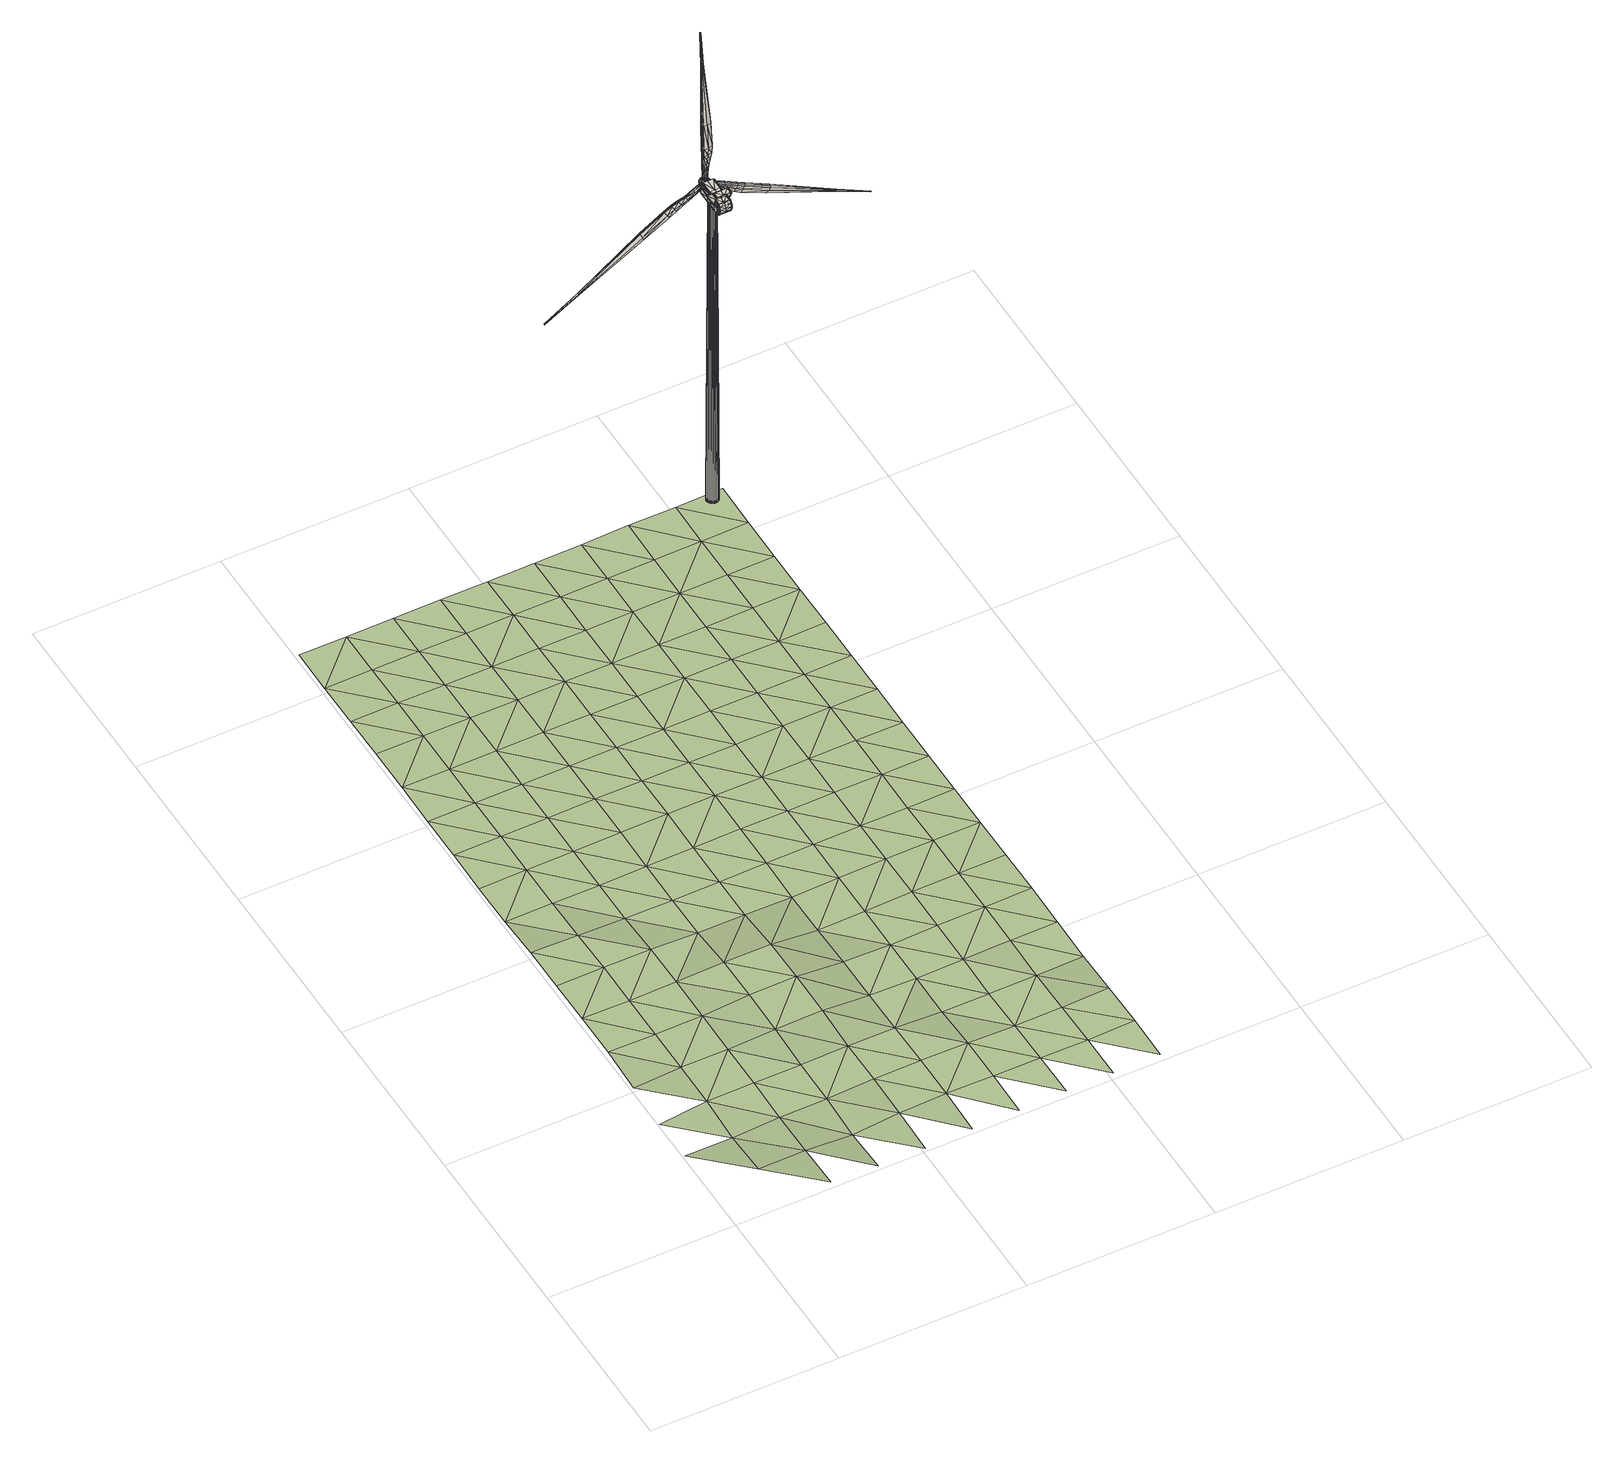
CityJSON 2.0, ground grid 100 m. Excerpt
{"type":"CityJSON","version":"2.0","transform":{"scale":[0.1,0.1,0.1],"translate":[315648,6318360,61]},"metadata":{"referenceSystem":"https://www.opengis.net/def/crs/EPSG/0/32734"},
"CityObjects":{
"otherconstruction1":{"type":"OtherConstruction","attributes":{"class":"wind_turbine","X":315867.2,"Y":6318783.14,"lat":-33.26,"lon":19.03,"manufacturer":"Vestas","model":"V100-2.0","rated_power_kw":2000,"rated_power_mw":2,"rotor_diameter_m":100,"rotor_radius_m":50,"swept_area_m2":7854,"blade_count":3,"blade_length_m":50,"hub_height_m":95,"tower_type":"steel_tube","tower_shape":"conical","cut_in_ms":3,"rated_ms":12,"cut_out_ms":22,"iec_class":"llb","generator_type":"DFIG","gearbox_type":"spur_planetary","gearbox_stages":3,"onshore":true,"offshore":false,"ground_height":66.41},"geometry":[{"type":"CompositeSurface","lod":"2","boundaries":[[[0,1,2]],[[1,3,2]],[[3,4,2]],[[5,6,7]],[[5,7,8]],[[9,8,7]],[[9,7,10]],[[2,9,10]],[[2,10,0]],[[11,12,13]],[[11,13,14]],[[15,16,17]],[[15,17,18]],[[19,20,21]],[[19,21,22]],[[23,24,25]],[[23,25,26]],[[27,5,28]],[[27,28,29]],[[30,31,32]],[[30,32,33]],[[34,35,36]],[[34,36,37]],[[38,2,4]],[[39,30,33]],[[39,33,40]],[[41,42,2]],[[41,2,38]],[[22,21,43]],[[22,43,40]],[[44,25,43]],[[44,43,21]],[[39,19,45]],[[39,45,30]],[[46,47,48]],[[46,48,49]],[[24,50,43]],[[24,43,25]],[[26,51,52]],[[26,52,36]],[[19,39,50]],[[19,50,20]],[[53,20,50]],[[53,50,24]],[[5,27,54]],[[5,54,55]],[[27,31,54]],[[31,30,45]],[[31,45,54]],[[56,32,29]],[[56,29,57]],[[24,23,58]],[[24,58,53]],[[28,59,57]],[[28,57,29]],[[60,14,13]],[[60,13,61]],[[50,39,40]],[[50,40,43]],[[29,32,31]],[[29,31,27]],[[62,56,54]],[[62,54,45]],[[40,33,62]],[[40,62,22]],[[20,53,44]],[[20,44,21]],[[23,35,63]],[[23,63,58]],[[45,19,22]],[[45,22,62]],[[62,33,32]],[[62,32,56]],[[35,23,26]],[[35,26,36]],[[54,56,57]],[[53,58,51]],[[53,51,44]],[[25,44,51]],[[25,51,26]],[[55,54,57]],[[55,57,59]],[[18,17,12]],[[18,12,11]],[[58,63,52]],[[58,52,51]],[[64,65,66]],[[64,66,67]],[[67,66,68]],[[67,68,69]],[[70,71,72]],[[70,72,73]],[[73,72,74]],[[73,74,75]],[[76,77,78]],[[76,78,79]],[[79,78,80]],[[79,80,81]],[[65,70,73]],[[65,73,66]],[[66,73,75]],[[66,75,68]],[[81,64,67]],[[81,67,79]],[[79,67,69]],[[79,69,76]],[[82,83,84]],[[82,84,85]],[[85,84,86]],[[85,86,87]],[[88,89,90]],[[88,90,91]],[[91,90,92]],[[91,92,93]],[[94,41,38]],[[94,38,95]],[[47,96,97]],[[47,97,48]],[[6,98,77]],[[6,77,7]],[[81,80,99]],[[81,99,61]],[[10,7,77]],[[10,77,76]],[[100,101,99]],[[100,99,80]],[[65,64,13]],[[65,13,12]],[[61,13,64]],[[61,64,81]],[[1,0,69]],[[1,69,68]],[[76,69,0]],[[76,0,10]],[[70,65,12]],[[70,12,17]],[[3,1,68]],[[3,68,75]],[[71,70,17]],[[71,17,16]],[[4,3,75]],[[4,75,74]],[[101,102,103]],[[101,103,99]],[[99,103,60]],[[99,60,61]],[[63,104,105]],[[63,105,52]],[[52,105,37]],[[52,37,36]],[[63,35,34]],[[63,34,104]],[[106,107,108]],[[108,107,109]],[[109,107,110]],[[111,112,113]],[[111,113,114]],[[115,116,113]],[[115,113,112]],[[107,106,116]],[[107,116,115]],[[11,14,117]],[[11,117,118]],[[15,18,119]],[[15,119,120]],[[121,122,123]],[[121,123,124]],[[125,126,127]],[[125,127,128]],[[129,130,131]],[[129,131,111]],[[132,133,134]],[[132,134,135]],[[34,37,136]],[[34,136,137]],[[138,110,107]],[[139,140,133]],[[139,133,132]],[[141,138,107]],[[141,107,142]],[[122,143,123]],[[122,140,143]],[[144,123,143]],[[144,143,127]],[[139,132,145]],[[139,145,121]],[[46,49,146]],[[46,146,147]],[[128,127,143]],[[128,143,148]],[[126,136,149]],[[126,149,150]],[[121,148,139]],[[121,124,148]],[[151,128,148]],[[151,148,124]],[[111,152,153]],[[111,153,129]],[[129,153,135]],[[135,145,132]],[[135,153,145]],[[154,155,130]],[[154,130,134]],[[128,151,156]],[[128,156,125]],[[131,130,155]],[[131,155,157]],[[60,158,117]],[[60,117,14]],[[148,143,140]],[[148,140,139]],[[130,135,134]],[[130,129,135]],[[159,153,154]],[[159,145,153]],[[140,122,159]],[[140,159,133]],[[124,123,144]],[[124,144,151]],[[125,156,160]],[[125,160,137]],[[145,159,122]],[[145,122,121]],[[159,154,134]],[[159,134,133]],[[137,136,126]],[[137,126,125]],[[153,155,154]],[[151,144,150]],[[151,150,156]],[[127,126,150]],[[127,150,144]],[[152,157,155]],[[152,155,153]],[[18,11,118]],[[18,118,119]],[[156,150,149]],[[156,149,160]],[[161,162,163]],[[161,163,164]],[[162,165,166]],[[162,166,163]],[[167,168,169]],[[167,169,170]],[[168,171,172]],[[168,172,169]],[[173,174,175]],[[173,175,176]],[[174,177,178]],[[174,178,175]],[[164,163,168]],[[164,168,167]],[[163,166,171]],[[163,171,168]],[[177,174,162]],[[177,162,161]],[[174,173,165]],[[174,165,162]],[[179,180,181]],[[179,181,182]],[[180,183,184]],[[180,184,181]],[[185,186,187]],[[185,187,188]],[[186,189,190]],[[186,190,187]],[[191,192,138]],[[191,138,141]],[[147,146,193]],[[147,193,194]],[[114,113,176]],[[114,176,195]],[[177,158,196]],[[177,196,178]],[[116,173,176]],[[116,176,113]],[[197,178,196]],[[197,196,198]],[[164,118,117]],[[164,117,161]],[[158,177,161]],[[158,161,117]],[[108,166,165]],[[108,165,106]],[[173,116,106]],[[173,106,165]],[[167,119,118]],[[167,118,164]],[[109,171,166]],[[109,166,108]],[[170,120,119]],[[170,119,167]],[[110,172,171]],[[110,171,109]],[[198,196,103]],[[198,103,102]],[[196,158,60]],[[196,60,103]],[[160,149,105]],[[160,105,104]],[[149,136,37]],[[149,37,105]],[[160,104,34]],[[160,34,137]],[[199,200,201]],[[199,201,202]],[[202,201,203]],[[202,203,204]],[[204,203,205]],[[204,205,206]],[[200,207,208]],[[200,208,201]],[[201,208,209]],[[201,209,203]],[[203,209,210]],[[203,210,205]],[[211,212,213]],[[211,213,214]],[[214,213,215]],[[214,215,216]],[[216,215,217]],[[216,217,218]],[[206,211,214]],[[206,214,204]],[[204,214,216]],[[204,216,202]],[[202,216,218]],[[202,218,199]],[[219,210,209]],[[219,209,220]],[[220,209,208]],[[220,208,221]],[[221,208,207]],[[221,207,222]],[[223,224,225]],[[223,225,226]],[[226,225,227]],[[226,227,228]],[[228,227,229]],[[228,229,230]],[[224,231,232]],[[224,232,225]],[[225,232,233]],[[225,233,227]],[[227,233,234]],[[227,234,229]],[[235,217,215]],[[235,215,236]],[[236,215,213]],[[236,213,237]],[[237,213,212]],[[237,212,238]],[[230,235,236]],[[230,236,228]],[[228,236,237]],[[228,237,226]],[[226,237,238]],[[226,238,223]],[[239,234,233]],[[239,233,240]],[[240,233,232]],[[240,232,241]],[[241,232,231]],[[241,231,242]],[[97,199,218]],[[97,218,48]],[[15,212,211]],[[15,211,16]],[[49,48,218]],[[49,218,217]],[[206,71,16]],[[206,16,211]],[[38,222,207]],[[38,207,95]],[[222,38,4]],[[4,219,220]],[[220,221,222]],[[4,220,222]],[[219,4,74]],[[219,74,210]],[[71,206,205]],[[71,205,72]],[[243,200,199]],[[243,199,97]],[[95,207,200]],[[95,200,243]],[[72,205,210]],[[72,210,74]],[[49,217,235]],[[49,235,146]],[[15,120,238]],[[15,238,212]],[[193,146,235]],[[193,235,230]],[[223,238,120]],[[223,120,170]],[[138,192,234]],[[138,234,239]],[[110,138,239]],[[239,240,241]],[[241,242,110]],[[239,241,110]],[[242,231,172]],[[242,172,110]],[[170,169,224]],[[170,224,223]],[[244,193,230]],[[244,230,229]],[[192,244,229]],[[192,229,234]],[[169,172,231]],[[169,231,224]],[[245,246,247]],[[248,249,250]],[[248,250,251]],[[245,247,252]],[[245,252,253]],[[254,255,256]],[[254,256,257]],[[258,259,86]],[[258,86,84]],[[260,258,84]],[[260,84,83]],[[246,261,90]],[[246,90,89]],[[261,262,92]],[[261,92,90]],[[247,246,89]],[[247,89,252]],[[259,248,251]],[[259,251,86]],[[255,260,83]],[[255,83,256]],[[262,263,264]],[[262,264,92]],[[263,265,266]],[[263,266,264]],[[267,268,269]],[[267,269,270]],[[271,267,270]],[[271,270,272]],[[273,254,257]],[[273,257,274]],[[275,276,181]],[[275,181,184]],[[276,277,182]],[[276,182,181]],[[278,279,188]],[[278,188,187]],[[280,278,187]],[[280,187,190]],[[279,281,282]],[[279,282,188]],[[268,275,184]],[[268,184,269]],[[277,273,274]],[[277,274,182]],[[283,280,190]],[[283,190,284]],[[265,283,284]],[[265,284,266]],[[245,285,261]],[[245,261,246]],[[285,286,262]],[[285,262,261]],[[286,287,263]],[[286,263,262]],[[287,288,265]],[[287,265,263]],[[288,289,283]],[[288,283,265]],[[289,290,280]],[[289,280,283]],[[290,291,278]],[[290,278,280]],[[291,292,279]],[[291,279,278]],[[292,281,279]],[[248,259,249]],[[259,258,293]],[[259,293,249]],[[258,260,294]],[[258,294,293]],[[260,255,295]],[[260,295,294]],[[255,254,296]],[[255,296,295]],[[254,273,297]],[[254,297,296]],[[273,277,298]],[[273,298,297]],[[277,276,299]],[[277,299,298]],[[276,275,267]],[[276,267,299]],[[275,268,267]],[[299,267,271]],[[299,271,300]],[[298,299,300]],[[298,300,301]],[[297,298,301]],[[297,301,302]],[[296,297,302]],[[296,302,303]],[[295,296,303]],[[295,303,304]],[[294,295,304]],[[294,304,305]],[[293,294,305]],[[293,305,306]],[[249,293,306]],[[249,306,307]],[[292,271,272]],[[292,272,308]],[[249,307,309]],[[249,309,250]],[[142,107,310]],[[142,310,131]],[[42,28,311]],[[42,311,2]],[[281,292,308]],[[281,308,282]],[[300,271,292]],[[300,292,291]],[[301,300,291]],[[301,291,290]],[[302,301,290]],[[302,290,289]],[[303,302,289]],[[303,289,288]],[[304,303,288]],[[304,288,287]],[[305,304,287]],[[305,287,286]],[[306,305,286]],[[306,286,285]],[[307,306,285]],[[307,285,245]],[[307,245,253]],[[307,253,309]],[[107,115,112]],[[107,112,310]],[[131,310,112]],[[131,112,111]],[[2,311,8]],[[2,8,9]],[[28,5,8]],[[28,8,311]],[[312,59,28]],[[312,28,42]],[[313,142,131]],[[313,131,157]],[[314,198,102]],[[314,102,315]],[[189,197,198]],[[189,198,314]],[[316,114,195]],[[316,195,185]],[[317,147,194]],[[317,194,179]],[[183,191,141]],[[183,141,318]],[[175,178,197]],[[175,197,319]],[[176,175,319]],[[176,319,195]],[[244,192,191]],[[244,191,320]],[[193,244,320]],[[193,320,194]],[[321,46,147]],[[321,147,317]],[[318,141,142]],[[318,142,313]],[[152,111,114]],[[152,114,316]],[[322,315,102]],[[322,102,101]],[[93,322,101]],[[93,101,100]],[[323,88,98]],[[323,98,6]],[[324,82,96]],[[324,96,47]],[[87,325,41]],[[87,41,94]],[[78,326,100]],[[78,100,80]],[[77,98,326]],[[77,326,78]],[[243,327,94]],[[243,94,95]],[[97,96,327]],[[97,327,243]],[[321,324,47]],[[321,47,46]],[[325,312,42]],[[325,42,41]],[[55,323,6]],[[55,6,5]],[[253,252,323]],[[253,323,55]],[[251,250,312]],[[251,312,325]],[[257,256,324]],[[257,324,321]],[[86,251,325]],[[86,325,87]],[[256,83,82]],[[256,82,324]],[[252,89,88]],[[252,88,323]],[[92,264,322]],[[92,322,93]],[[264,266,315]],[[264,315,322]],[[308,152,316]],[[308,316,282]],[[269,318,313]],[[269,313,270]],[[257,321,317]],[[257,317,274]],[[184,183,318]],[[184,318,269]],[[274,317,179]],[[274,179,182]],[[282,316,185]],[[282,185,188]],[[190,189,314]],[[190,314,284]],[[284,314,315]],[[284,315,266]],[[270,313,157]],[[270,157,272]],[[250,309,59]],[[250,59,312]],[[272,157,152]],[[272,152,308]],[[309,253,55]],[[309,55,59]],[[319,197,189]],[[319,189,186]],[[195,319,186]],[[195,186,185]],[[320,191,183]],[[320,183,180]],[[194,320,180]],[[194,180,179]],[[326,91,93]],[[326,93,100]],[[98,88,91]],[[98,91,326]],[[327,85,87]],[[327,87,94]],[[96,82,85]],[[96,85,327]],[[328,329,330]],[[328,330,331]],[[332,333,334]],[[332,334,335]],[[336,337,338]],[[336,338,339]],[[340,341,342]],[[340,342,343]],[[344,345,331]],[[344,331,346]],[[347,348,349]],[[347,349,350]],[[351,352,353]],[[351,353,333]],[[354,355,356]],[[354,356,357]],[[358,359,360]],[[358,360,361]],[[362,339,363]],[[362,363,364]],[[361,360,365]],[[361,365,366]],[[367,368,369]],[[367,369,370]],[[371,354,357]],[[371,357,372]],[[368,373,374]],[[368,374,369]],[[338,375,340]],[[338,340,376]],[[375,377,341]],[[375,341,340]],[[378,367,370]],[[378,370,379]],[[373,361,366]],[[373,366,374]],[[355,362,364]],[[355,364,356]],[[377,378,379]],[[377,379,341]],[[380,381,382]],[[380,382,383]],[[339,338,376]],[[339,376,363]],[[360,380,383]],[[360,383,365]],[[381,371,372]],[[381,372,382]],[[384,385,386]],[[384,386,387]],[[388,389,390]],[[388,390,391]],[[331,330,392]],[[331,392,346]],[[393,394,395]],[[393,395,396]],[[397,398,343]],[[397,343,399]],[[400,401,402]],[[400,402,403]],[[399,343,342]],[[399,342,404]],[[404,342,394]],[[404,394,393]],[[346,392,398]],[[346,398,397]],[[405,406,407]],[[405,407,408]],[[409,336,339]],[[409,339,362]],[[410,411,377]],[[410,377,375]],[[403,402,385]],[[403,385,384]],[[365,383,389]],[[365,389,386]],[[382,372,406]],[[382,406,390]],[[366,365,386]],[[366,386,385]],[[376,340,343]],[[376,343,398]],[[383,382,390]],[[383,390,389]],[[341,379,394]],[[341,394,342]],[[357,356,329]],[[357,329,407]],[[374,366,385]],[[374,385,402]],[[364,363,392]],[[364,392,330]],[[363,376,398]],[[363,398,392]],[[370,369,401]],[[370,401,395]],[[369,374,402]],[[369,402,401]],[[372,357,407]],[[372,407,406]],[[379,370,395]],[[379,395,394]],[[356,364,330]],[[356,330,329]],[[333,353,412]],[[333,412,334]],[[348,347,404]],[[348,404,393]],[[413,414,387]],[[413,387,388]],[[415,416,417]],[[415,417,418]],[[419,420,391]],[[419,391,405]],[[345,421,328]],[[345,328,331]],[[422,423,424]],[[422,424,425]],[[426,427,397]],[[426,397,399]],[[427,344,346]],[[427,346,397]],[[428,429,403]],[[428,403,384]],[[414,428,384]],[[414,384,387]],[[421,430,408]],[[421,408,328]],[[430,419,405]],[[430,405,408]],[[347,426,399]],[[347,399,404]],[[420,413,388]],[[420,388,391]],[[431,432,433]],[[431,433,434]],[[435,436,437]],[[435,437,438]],[[439,435,438]],[[439,438,440]],[[352,439,440]],[[352,440,353]],[[441,442,423]],[[441,423,422]],[[442,443,332]],[[442,332,423]],[[444,441,422]],[[444,422,445]],[[436,446,447]],[[436,447,437]],[[448,449,416]],[[448,416,415]],[[443,351,333]],[[443,333,332]],[[446,431,434]],[[446,434,447]],[[450,451,452]],[[450,452,453]],[[432,448,415]],[[432,415,433]],[[449,450,453]],[[449,453,416]],[[451,444,445]],[[451,445,452]],[[429,454,400]],[[429,400,403]],[[433,415,418]],[[433,418,455]],[[438,437,456]],[[438,456,457]],[[453,452,458]],[[453,458,459]],[[437,447,349]],[[437,349,456]],[[423,332,335]],[[423,335,424]],[[434,433,455]],[[434,455,350]],[[445,422,425]],[[445,425,460]],[[440,438,457]],[[440,457,461]],[[416,453,459]],[[416,459,417]],[[454,462,396]],[[454,396,400]],[[452,445,460]],[[452,460,458]],[[447,434,350]],[[447,350,349]],[[353,440,461]],[[353,461,412]],[[396,395,401]],[[396,401,400]],[[463,464,371]],[[463,371,381]],[[465,358,361]],[[465,361,373]],[[466,467,368]],[[466,368,367]],[[467,465,373]],[[467,373,368]],[[468,469,355]],[[468,355,354]],[[391,390,406]],[[391,406,405]],[[411,470,378]],[[411,378,377]],[[464,468,354]],[[464,354,371]],[[469,409,362]],[[469,362,355]],[[471,463,381]],[[471,381,380]],[[337,410,375]],[[337,375,338]],[[359,471,380]],[[359,380,360]],[[408,407,329]],[[408,329,328]],[[348,462,456]],[[348,456,349]],[[420,419,425]],[[420,425,424]],[[414,413,335]],[[414,335,334]],[[427,426,455]],[[427,455,418]],[[426,347,350]],[[426,350,455]],[[345,344,417]],[[345,417,459]],[[454,429,461]],[[454,461,457]],[[430,421,458]],[[430,458,460]],[[421,345,459]],[[421,459,458]],[[344,427,418]],[[344,418,417]],[[428,414,334]],[[428,334,412]],[[462,454,457]],[[462,457,456]],[[429,428,412]],[[429,412,461]],[[419,430,460]],[[419,460,425]],[[413,420,424]],[[413,424,335]],[[462,348,393]],[[462,393,396]],[[470,466,367]],[[470,367,378]],[[387,386,389]],[[387,389,388]],[[472,473,466]],[[472,466,470]],[[474,475,471]],[[474,471,359]],[[476,477,410]],[[476,410,337]],[[475,478,463]],[[475,463,471]],[[479,480,409]],[[479,409,469]],[[481,482,468]],[[481,468,464]],[[483,472,470]],[[483,470,411]],[[482,479,469]],[[482,469,468]],[[484,485,465]],[[484,465,467]],[[473,484,467]],[[473,467,466]],[[485,486,358]],[[485,358,465]],[[478,481,464]],[[478,464,463]],[[477,483,411]],[[477,411,410]],[[480,487,336]],[[480,336,409]],[[486,474,359]],[[486,359,358]],[[487,476,337]],[[487,337,336]],[[488,489,490]],[[490,491,492]],[[492,493,494]],[[494,488,490]],[[490,492,494]],[[494,431,446]],[[493,449,448]],[[492,491,451]],[[492,451,450]],[[491,444,451]],[[491,441,444]],[[491,490,442]],[[491,442,441]],[[489,488,439]],[[489,439,352]],[[488,494,436]],[[488,436,435]],[[494,446,436]],[[494,493,432]],[[494,432,431]],[[493,448,432]],[[493,492,450]],[[493,450,449]],[[490,443,442]],[[490,489,351]],[[490,351,443]],[[489,352,351]],[[488,435,439]],[[495,496,497]],[[495,497,498]],[[499,500,501]],[[499,501,502]],[[503,504,505]],[[506,507,508]],[[506,508,509]],[[510,511,512]],[[513,514,515]],[[516,517,518]],[[516,518,519]],[[512,519,520]],[[512,520,510]],[[521,522,523]],[[524,525,526]],[[527,503,505]],[[527,505,528]],[[529,530,531]],[[529,531,532]],[[505,533,534]],[[505,534,528]],[[535,536,537]],[[535,537,538]],[[538,537,539]],[[538,539,540]],[[541,516,519]],[[541,519,512]],[[542,543,496]],[[542,496,495]],[[502,501,544]],[[502,544,545]],[[496,546,547]],[[496,547,497]],[[501,548,549]],[[501,549,544]],[[550,551,552]],[[550,552,533]],[[548,538,540]],[[548,540,549]],[[553,554,555]],[[553,555,556]],[[500,499,508]],[[500,508,556]],[[557,535,538]],[[557,538,548]],[[517,499,502]],[[517,502,518]],[[518,502,545]],[[518,545,558]],[[559,560,561]],[[559,561,562]],[[563,506,509]],[[563,509,564]],[[522,565,551]],[[522,551,550]],[[536,535,566]],[[536,566,567]],[[568,569,540]],[[568,540,539]],[[570,571,572]],[[570,572,573]],[[574,562,543]],[[574,543,542]],[[551,574,542]],[[551,542,552]],[[517,516,564]],[[517,564,509]],[[541,575,514]],[[541,514,513]],[[516,541,513]],[[516,513,564]],[[534,576,577]],[[534,577,525]],[[562,561,578]],[[562,578,543]],[[561,579,529]],[[561,529,578]],[[499,517,509]],[[499,509,508]],[[580,581,514]],[[580,514,575]],[[581,582,515]],[[581,515,514]],[[527,528,524]],[[580,575,511]],[[503,583,523]],[[503,523,504]],[[579,584,530]],[[579,530,529]],[[583,580,511]],[[583,511,521]],[[528,534,525]],[[528,525,524]],[[523,522,550]],[[523,550,504]],[[583,521,523]],[[575,541,512]],[[575,512,511]],[[530,585,586]],[[530,586,531]],[[552,542,495]],[[552,495,576]],[[576,495,498]],[[576,498,577]],[[565,587,574]],[[565,574,551]],[[588,569,584]],[[588,584,579]],[[554,571,566]],[[554,566,555]],[[533,552,576]],[[533,576,534]],[[519,518,558]],[[519,558,520]],[[557,500,556]],[[557,556,555]],[[507,553,556]],[[507,556,508]],[[532,531,572]],[[532,572,589]],[[565,522,510]],[[565,510,520]],[[546,532,589]],[[546,589,547]],[[500,557,548]],[[500,548,501]],[[560,588,579]],[[560,579,561]],[[578,529,532]],[[578,532,546]],[[587,559,562]],[[587,562,574]],[[526,563,564]],[[526,564,513]],[[510,522,521]],[[510,521,511]],[[524,526,513]],[[524,513,515]],[[569,568,590]],[[569,590,584]],[[571,570,567]],[[571,567,566]],[[584,590,585]],[[584,585,530]],[[535,557,555]],[[535,555,566]],[[571,554,589]],[[571,589,572]],[[587,565,520]],[[587,520,558]],[[506,563,577]],[[506,577,498]],[[563,526,525]],[[563,525,577]],[[559,587,558]],[[559,558,545]],[[507,506,498]],[[507,498,497]],[[588,560,544]],[[588,544,549]],[[554,553,547]],[[554,547,589]],[[560,559,545]],[[560,545,544]],[[553,507,497]],[[553,497,547]],[[582,527,524]],[[582,524,515]],[[569,588,549]],[[569,549,540]],[[504,550,533]],[[504,533,505]],[[543,578,546]],[[543,546,496]],[[531,586,573]],[[531,573,572]],[[583,503,527]],[[583,527,580]],[[580,527,582]],[[580,582,581]],[[591,592,593]],[[591,593,594]],[[595,596,597]],[[595,597,598]],[[599,600,601]],[[602,603,604]],[[602,604,605]],[[606,607,608]],[[609,610,611]],[[612,613,614]],[[612,614,615]],[[608,615,616]],[[608,616,606]],[[617,618,619]],[[620,621,622]],[[623,599,601]],[[623,601,624]],[[625,626,627]],[[625,627,628]],[[601,629,630]],[[601,630,624]],[[631,632,633]],[[631,633,634]],[[634,633,635]],[[634,635,636]],[[637,612,615]],[[637,615,608]],[[638,639,592]],[[638,592,591]],[[598,597,640]],[[598,640,641]],[[592,642,643]],[[592,643,593]],[[597,644,645]],[[597,645,640]],[[646,647,648]],[[646,648,629]],[[644,634,636]],[[644,636,645]],[[649,650,651]],[[649,651,652]],[[596,595,604]],[[596,604,652]],[[653,631,634]],[[653,634,644]],[[613,595,598]],[[613,598,614]],[[614,598,641]],[[614,641,654]],[[655,656,657]],[[655,657,658]],[[659,602,605]],[[659,605,660]],[[618,661,647]],[[618,647,646]],[[632,631,662]],[[632,662,663]],[[664,665,636]],[[664,636,635]],[[666,667,668]],[[666,668,669]],[[670,658,639]],[[670,639,638]],[[647,670,638]],[[647,638,648]],[[613,612,660]],[[613,660,605]],[[637,671,610]],[[637,610,609]],[[612,637,609]],[[612,609,660]],[[630,672,673]],[[630,673,621]],[[658,657,674]],[[658,674,639]],[[657,675,625]],[[657,625,674]],[[595,613,605]],[[595,605,604]],[[676,610,671]],[[676,677,611]],[[676,611,610]],[[678,623,624]],[[678,624,620]],[[679,676,671]],[[679,671,607]],[[599,680,619]],[[599,619,600]],[[675,681,626]],[[675,626,625]],[[680,679,607]],[[680,607,617]],[[624,630,621]],[[624,621,620]],[[619,618,646]],[[619,646,600]],[[680,617,619]],[[671,637,608]],[[671,608,607]],[[626,682,683]],[[626,683,627]],[[648,638,591]],[[648,591,672]],[[672,591,594]],[[672,594,673]],[[661,684,670]],[[661,670,647]],[[685,665,681]],[[685,681,675]],[[650,667,662]],[[650,662,651]],[[629,648,672]],[[629,672,630]],[[615,614,654]],[[615,654,616]],[[653,596,652]],[[653,652,651]],[[603,649,652]],[[603,652,604]],[[628,627,668]],[[628,668,686]],[[661,618,606]],[[661,606,616]],[[642,628,686]],[[642,686,643]],[[596,653,644]],[[596,644,597]],[[656,685,675]],[[656,675,657]],[[674,625,628]],[[674,628,642]],[[684,655,658]],[[684,658,670]],[[622,659,660]],[[622,660,609]],[[606,618,617]],[[606,617,607]],[[620,622,609]],[[620,609,611]],[[665,664,687]],[[665,687,681]],[[667,666,663]],[[667,663,662]],[[681,687,682]],[[681,682,626]],[[631,653,651]],[[631,651,662]],[[667,650,686]],[[667,686,668]],[[684,661,616]],[[684,616,654]],[[602,659,673]],[[602,673,594]],[[659,622,621]],[[659,621,673]],[[655,684,654]],[[655,654,641]],[[603,602,594]],[[603,594,593]],[[685,656,640]],[[685,640,645]],[[650,649,643]],[[650,643,686]],[[656,655,641]],[[656,641,640]],[[649,603,593]],[[649,593,643]],[[677,678,620]],[[677,620,611]],[[665,685,645]],[[665,645,636]],[[600,646,629]],[[600,629,601]],[[639,674,642]],[[639,642,592]],[[627,683,669]],[[627,669,668]],[[680,599,623]],[[680,623,679]],[[676,678,677]],[[678,676,679]],[[678,679,623]],[[688,689,690]],[[688,690,691]],[[692,693,694]],[[692,694,695]],[[696,697,698]],[[696,698,699]],[[700,701,702]],[[700,702,703]],[[704,705,706]],[[707,708,709]],[[710,711,712]],[[710,712,713]],[[706,713,714]],[[706,714,704]],[[715,716,717]],[[718,719,720]],[[721,696,699]],[[721,699,722]],[[723,724,725]],[[723,725,726]],[[699,727,728]],[[699,728,722]],[[729,730,731]],[[729,731,732]],[[732,731,733]],[[732,733,734]],[[735,710,713]],[[735,713,706]],[[736,737,689]],[[736,689,688]],[[695,694,738]],[[695,738,739]],[[689,740,741]],[[689,741,690]],[[694,742,743]],[[694,743,738]],[[744,745,746]],[[744,746,727]],[[742,732,734]],[[742,734,743]],[[747,748,749]],[[747,749,750]],[[693,692,702]],[[693,702,750]],[[751,729,732]],[[751,732,742]],[[711,692,695]],[[711,695,712]],[[712,695,739]],[[712,739,752]],[[753,754,755]],[[753,755,756]],[[757,700,703]],[[757,703,758]],[[716,759,745]],[[716,745,744]],[[730,729,760]],[[730,760,761]],[[762,763,734]],[[762,734,733]],[[764,765,766]],[[764,766,767]],[[768,756,737]],[[768,737,736]],[[745,768,736]],[[745,736,746]],[[711,710,758]],[[711,758,703]],[[735,769,708]],[[735,708,707]],[[710,735,707]],[[710,707,758]],[[728,770,771]],[[728,771,719]],[[756,755,772]],[[756,772,737]],[[755,773,723]],[[755,723,772]],[[692,711,703]],[[692,703,702]],[[774,708,769]],[[774,775,709]],[[774,709,708]],[[776,721,722]],[[776,722,718]],[[777,774,769]],[[777,769,705]],[[697,778,717]],[[697,717,698]],[[773,779,724]],[[773,724,723]],[[777,705,715]],[[722,728,719]],[[722,719,718]],[[717,716,744]],[[717,744,698]],[[778,777,715]],[[778,715,717]],[[769,735,706]],[[769,706,705]],[[724,780,781]],[[724,781,725]],[[746,736,688]],[[746,688,770]],[[770,688,691]],[[770,691,771]],[[759,782,768]],[[759,768,745]],[[783,763,779]],[[783,779,773]],[[748,765,760]],[[748,760,749]],[[727,746,770]],[[727,770,728]],[[713,712,752]],[[713,752,714]],[[751,693,750]],[[751,750,749]],[[701,747,750]],[[701,750,702]],[[726,725,766]],[[726,766,784]],[[759,716,704]],[[759,704,714]],[[740,726,784]],[[740,784,741]],[[693,751,742]],[[693,742,694]],[[754,783,773]],[[754,773,755]],[[772,723,726]],[[772,726,740]],[[782,753,756]],[[782,756,768]],[[720,757,758]],[[720,758,707]],[[704,716,715]],[[704,715,705]],[[718,720,707]],[[718,707,709]],[[763,762,785]],[[763,785,779]],[[765,764,761]],[[765,761,760]],[[779,785,780]],[[779,780,724]],[[729,751,749]],[[729,749,760]],[[765,748,784]],[[765,784,766]],[[782,759,714]],[[782,714,752]],[[700,757,771]],[[700,771,691]],[[757,720,719]],[[757,719,771]],[[753,782,752]],[[753,752,739]],[[701,700,691]],[[701,691,690]],[[783,754,738]],[[783,738,743]],[[748,747,741]],[[748,741,784]],[[754,753,739]],[[754,739,738]],[[747,701,690]],[[747,690,741]],[[775,776,718]],[[775,718,709]],[[763,783,743]],[[763,743,734]],[[698,744,727]],[[698,727,699]],[[737,772,740]],[[737,740,689]],[[725,781,767]],[[725,767,766]],[[696,778,697]],[[778,696,777]],[[777,696,721]],[[774,776,775]],[[776,774,777]],[[776,777,721]],[[786,787,788]],[[788,789,790]],[[790,791,792]],[[792,793,794]],[[794,795,796]],[[796,797,798]],[[798,799,800]],[[800,801,802]],[[802,803,804]],[[804,805,786]],[[786,788,790]],[[790,792,794]],[[794,796,798]],[[798,800,802]],[[802,804,786]],[[786,790,794]],[[794,798,802]],[[794,802,786]],[[787,806,807]],[[787,807,788]],[[788,807,808]],[[788,808,789]],[[789,808,809]],[[789,809,790]],[[790,809,810]],[[790,810,791]],[[791,810,811]],[[791,811,792]],[[792,811,812]],[[792,812,793]],[[793,812,813]],[[793,813,794]],[[794,813,814]],[[794,814,795]],[[795,814,815]],[[795,815,796]],[[796,815,816]],[[796,816,797]],[[797,816,817]],[[797,817,798]],[[798,817,818]],[[798,818,799]],[[799,818,819]],[[799,819,800]],[[800,819,820]],[[800,820,801]],[[801,820,821]],[[801,821,802]],[[802,821,822]],[[802,822,803]],[[803,822,823]],[[803,823,804]],[[804,823,824]],[[804,824,805]],[[805,824,825]],[[805,825,786]],[[786,825,806]],[[786,806,787]],[[806,825,824]],[[824,823,822]],[[822,821,820]],[[820,819,818]],[[818,817,816]],[[816,815,814]],[[814,813,812]],[[812,811,810]],[[810,809,808]],[[808,807,806]],[[806,824,822]],[[822,820,818]],[[818,816,814]],[[814,812,810]],[[810,808,806]],[[806,822,818]],[[818,814,810]],[[818,810,806]],[[826,827,828]],[[828,829,830]],[[830,831,832]],[[832,833,834]],[[834,835,836]],[[836,837,838]],[[838,839,840]],[[840,841,842]],[[842,843,844]],[[844,845,826]],[[826,828,830]],[[830,832,834]],[[834,836,838]],[[838,840,842]],[[842,844,826]],[[826,830,834]],[[834,838,842]],[[834,842,826]],[[827,787,788]],[[827,788,828]],[[828,788,789]],[[828,789,829]],[[829,789,790]],[[829,790,830]],[[830,790,791]],[[830,791,831]],[[831,791,792]],[[831,792,832]],[[832,792,793]],[[832,793,833]],[[833,793,794]],[[833,794,834]],[[834,794,795]],[[834,795,835]],[[835,795,796]],[[835,796,836]],[[836,796,797]],[[836,797,837]],[[837,797,798]],[[837,798,838]],[[838,798,799]],[[838,799,839]],[[839,799,800]],[[839,800,840]],[[840,800,801]],[[840,801,841]],[[841,801,802]],[[841,802,842]],[[842,802,803]],[[842,803,843]],[[843,803,804]],[[843,804,844]],[[844,804,805]],[[844,805,845]],[[845,805,786]],[[845,786,826]],[[826,786,787]],[[826,787,827]],[[131,111,152]],[[28,59,55]],[[135,134,133]],[[33,32,31]],[[152,157,131]],[[55,5,28]],[[133,132,135]],[[31,30,33]]]}]},
"terrain1":{"type":"TINRelief","geometry":[{"type":"CompositeSurface","lod":"1","boundaries":[[[846,847,848]],[[848,849,850]],[[851,852,853]],[[854,848,847]],[[849,853,852]],[[854,847,855]],[[856,857,851]],[[849,848,858]],[[853,856,851]],[[848,854,858]],[[859,860,857]],[[856,861,857]],[[849,862,853]],[[858,863,849]],[[860,859,864]],[[859,857,861]],[[849,863,862]],[[856,853,865]],[[858,854,866]],[[864,867,868]],[[866,854,869]],[[861,856,865]],[[864,859,867]],[[853,862,865]],[[870,863,858]],[[866,870,858]],[[871,872,868]],[[867,873,868]],[[859,861,874]],[[862,863,875]],[[865,876,861]],[[872,871,877]],[[863,870,875]],[[871,868,873]],[[859,874,867]],[[874,861,876]],[[865,862,878]],[[879,877,880]],[[870,866,881]],[[878,862,875]],[[873,867,882]],[[877,871,880]],[[866,883,881]],[[884,876,865]],[[882,867,874]],[[879,885,886]],[[878,884,865]],[[873,887,871]],[[875,870,888]],[[885,879,880]],[[881,889,870]],[[887,873,882]],[[890,874,876]],[[888,878,875]],[[884,891,876]],[[888,870,889]],[[892,893,886]],[[871,894,880]],[[885,895,886]],[[874,890,882]],[[894,871,887]],[[890,876,891]],[[893,892,896]],[[892,886,895]],[[885,880,897]],[[884,878,898]],[[899,889,881]],[[878,888,900]],[[901,887,882]],[[897,880,894]],[[899,881,902]],[[903,896,904]],[[891,884,898]],[[882,890,901]],[[878,900,898]],[[895,885,905]],[[889,906,888]],[[896,892,904]],[[894,887,907]],[[885,897,905]],[[899,906,889]],[[907,887,901]],[[908,909,903]],[[890,891,910]],[[911,900,888]],[[904,912,903]],[[898,913,891]],[[892,895,914]],[[915,897,894]],[[905,916,895]],[[906,911,888]],[[890,910,901]],[[894,907,915]],[[908,903,912]],[[910,891,913]],[[892,914,904]],[[898,900,917]],[[914,895,916]],[[897,918,905]],[[911,917,900]],[[919,907,901]],[[920,906,899]],[[897,915,918]],[[899,921,922]],[[912,904,923]],[[924,913,898]],[[919,901,910]],[[925,916,905]],[[906,920,911]],[[923,904,914]],[[917,924,898]],[[899,922,920]],[[905,918,925]],[[912,926,908]],[[915,907,927]],[[907,919,928]],[[929,910,913]],[[926,912,923]],[[924,930,913]],[[931,914,916]],[[918,915,927]],[[911,932,917]],[[925,933,916]],[[911,920,934]],[[927,907,928]],[[910,929,919]],[[929,913,930]],[[914,931,923]],[[908,926,935]],[[931,916,933]],[[911,934,932]],[[936,925,918]],[[924,917,937]],[[922,938,920]],[[919,939,928]],[[936,918,927]],[[938,922,940]],[[926,923,941]],[[930,924,937]],[[919,929,939]],[[917,932,937]],[[933,925,942]],[[934,920,943]],[[931,941,923]],[[925,936,942]],[[943,920,938]],[[935,926,944]],[[945,927,928]],[[939,946,928]],[[929,930,947]],[[932,934,948]],[[941,944,926]],[[937,949,930]],[[931,933,950]],[[927,945,936]],[[942,951,933]],[[948,934,943]],[[945,928,946]],[[929,947,939]],[[947,930,949]],[[950,941,931]],[[937,932,952]],[[944,953,935]],[[950,933,951]],[[942,936,954]],[[943,938,955]],[[952,932,948]],[[946,939,956]],[[936,945,954]],[[938,957,955]],[[958,949,937]],[[956,939,947]],[[944,941,959]],[[960,951,942]],[[941,950,961]],[[952,958,937]],[[946,962,945]],[[948,943,963]],[[954,960,942]],[[955,964,943]],[[953,944,959]],[[962,946,956]],[[941,961,959]],[[951,965,950]],[[966,947,949]],[[963,952,948]],[[958,967,949]],[[963,943,964]],[[945,968,954]],[[960,965,951]],[[947,966,956]],[[945,962,968]],[[966,949,967]],[[969,961,950]],[[959,970,953]],[[971,960,954]],[[958,952,972]],[[964,955,973]],[[965,969,950]],[[952,963,974]],[[962,956,975]],[[971,954,968]],[[976,973,955]],[[959,961,977]],[[967,958,972]],[[975,956,966]],[[952,974,972]],[[964,978,963]],[[969,977,961]],[[965,960,979]],[[980,968,962]],[[960,971,981]],[[973,978,964]],[[982,970,959]],[[975,980,962]],[[969,965,979]],[[966,967,983]],[[974,963,984]],[[977,982,959]],[[972,985,967]],[[960,981,979]],[[978,984,963]],[[971,968,986]],[[983,975,966]],[[980,987,968]],[[983,967,985]],[[974,988,972]],[[982,989,970]],[[977,969,990]],[[981,971,986]],[[979,991,969]],[[984,988,974]],[[986,968,987]],[[977,990,982]],[[980,975,992]],[[985,972,993]],[[975,983,994]],[[969,991,990]],[[981,995,979]],[[988,993,972]],[[987,980,992]],[[986,995,981]],[[975,994,992]],[[996,989,982]],[[991,979,997]],[[983,985,998]],[[982,990,996]],[[993,999,985]],[[995,997,979]],[[1000,986,987]],[[994,983,998]],[[992,1001,987]],[[998,985,999]],[[989,996,1002]],[[1003,990,991]],[[986,1000,995]],[[997,1004,991]],[[1000,987,1001]],[[994,1005,992]],[[990,1003,996]],[[998,1005,994]],[[991,1004,1003]],[[997,995,1006]],[[1001,992,1007]],[[995,1000,1006]],[[1002,996,1008]],[[1005,1007,992]],[[1004,997,1009]],[[1003,1008,996]],[[1001,1010,1000]],[[1006,1009,997]],[[1007,1010,1001]],[[1011,1003,1004]],[[1008,1012,1002]],[[1000,1013,1006]],[[1011,1004,1009]],[[1010,1013,1000]],[[1008,1003,1014]],[[1009,1006,1015]],[[1003,1011,1016]],[[1013,1015,1006]],[[1012,1008,1014]],[[1003,1016,1014]],[[1011,1009,1017]],[[1015,1018,1009]],[[1016,1011,1017]],[[1014,1019,1012]],[[1017,1009,1018]],[[1016,1020,1014]],[[1017,1020,1016]],[[1019,1014,1021]],[[1020,1021,1014]],[[1021,1022,1019]]]}]}
},
"vertices":[
[2227,4111,2079],[2227,4104,2063],[2227,4122,2055],[2227,4104,2046],[2227,4111,2030],[2227,4147,2066],[2227,4146,2084],[2227,4120,2084],[2227,4121,2066],[2227,4120,2065],[2227,4115,2084],[2192,4098,2064],[2220,4098,2064],[2220,4105,2079],[2192,4105,2079],[2192,4105,2030],[2220,4105,2030],[2220,4098,2045],[2192,4098,2045],[2231,4204,2075],[2231,4155,2127],[2233,4155,2127],[2233,4204,2075],[2230,4117,2133],[2231,4117,2131],[2233,4117,2132],[2232,4117,2135],[2230,4147,2066],[2227,4148,2064],[2231,4147,2064],[2231,4146,2066],[2231,4147,2066],[2233,4147,2064],[2233,4146,2066],[2192,4117,2134],[2228,4117,2134],[2228,4117,2136],[2192,4117,2136],[2227,4124,2025],[2231,4142,2075],[2233,4142,2075],[2227,4150,2025],[2227,4148,2055],[2233,4118,2127],[2233,4153,2132],[2231,4209,2066],[2192,4151,2019],[2220,4151,2019],[2220,4125,2019],[2192,4125,2019],[2231,4118,2127],[2232,4151,2135],[2228,4151,2136],[2231,4153,2131],[2231,4210,2066],[2227,4210,2066],[2233,4210,2064],[2231,4210,2064],[2230,4151,2133],[2227,4210,2064],[2192,4113,2090],[2220,4113,2090],[2233,4209,2066],[2228,4151,2134],[2222,4106,2079],[2222,4099,2064],[2225,4100,2064],[2225,4107,2079],[2227,4103,2063],[2227,4110,2079],[2222,4099,2045],[2222,4106,2030],[2225,4107,2030],[2225,4100,2045],[2227,4110,2030],[2227,4103,2046],[2227,4115,2086],[2227,4119,2086],[2225,4119,2088],[2225,4114,2088],[2222,4119,2090],[2222,4113,2090],[2222,4213,2019],[2222,4281,2019],[2225,4281,2021],[2225,4213,2021],[2227,4280,2023],[2227,4213,2023],[2227,4208,2086],[2227,4276,2086],[2225,4276,2088],[2225,4208,2088],[2222,4275,2090],[2222,4208,2090],[2227,4151,2023],[2227,4124,2023],[2222,4151,2019],[2222,4125,2019],[2227,4146,2086],[2220,4119,2090],[2222,4146,2090],[2220,4146,2090],[2192,4146,2090],[2192,4119,2090],[2192,4151,2134],[2192,4151,2136],[2157,4111,2079],[2157,4122,2055],[2157,4104,2063],[2157,4104,2046],[2157,4111,2030],[2157,4147,2066],[2157,4121,2066],[2157,4120,2084],[2157,4146,2084],[2157,4120,2065],[2157,4115,2084],[2164,4105,2079],[2164,4098,2064],[2164,4098,2045],[2164,4105,2030],[2153,4204,2075],[2150,4204,2075],[2150,4155,2127],[2153,4155,2127],[2154,4117,2133],[2152,4117,2135],[2150,4117,2132],[2153,4117,2131],[2154,4147,2066],[2153,4147,2064],[2157,4148,2064],[2153,4146,2066],[2150,4146,2066],[2151,4147,2064],[2153,4147,2066],[2156,4117,2136],[2156,4117,2134],[2157,4124,2025],[2153,4142,2075],[2150,4142,2075],[2157,4150,2025],[2157,4148,2055],[2150,4118,2127],[2150,4153,2132],[2153,4209,2066],[2164,4125,2019],[2164,4151,2019],[2153,4118,2127],[2156,4151,2136],[2152,4151,2135],[2153,4153,2131],[2157,4210,2066],[2153,4210,2066],[2151,4210,2064],[2153,4210,2064],[2154,4151,2133],[2157,4210,2064],[2164,4113,2090],[2150,4209,2066],[2156,4151,2134],[2162,4106,2079],[2159,4107,2079],[2159,4100,2064],[2162,4099,2064],[2157,4110,2079],[2157,4103,2063],[2162,4099,2045],[2159,4100,2045],[2159,4107,2030],[2162,4106,2030],[2157,4103,2046],[2157,4110,2030],[2157,4115,2086],[2159,4114,2088],[2159,4119,2088],[2157,4119,2086],[2162,4113,2090],[2162,4119,2090],[2162,4213,2019],[2159,4213,2021],[2159,4281,2021],[2162,4281,2019],[2157,4213,2023],[2157,4280,2023],[2157,4208,2086],[2159,4208,2088],[2159,4276,2088],[2157,4276,2086],[2162,4208,2090],[2162,4275,2090],[2157,4151,2023],[2157,4124,2023],[2162,4125,2019],[2162,4151,2019],[2157,4146,2086],[2164,4119,2090],[2162,4146,2090],[2164,4146,2090],[2222,4119,2019],[2225,4119,2021],[2225,4116,2022],[2222,4116,2020],[2225,4113,2023],[2222,4112,2021],[2225,4111,2025],[2222,4110,2024],[2227,4120,2023],[2227,4117,2024],[2227,4114,2025],[2227,4111,2028],[2220,4110,2023],[2192,4110,2023],[2192,4112,2021],[2220,4112,2021],[2192,4115,2019],[2220,4115,2019],[2192,4118,2019],[2220,4118,2019],[2227,4112,2029],[2227,4114,2027],[2227,4117,2025],[2227,4121,2025],[2162,4110,2024],[2159,4111,2025],[2159,4113,2023],[2162,4112,2021],[2159,4116,2022],[2162,4116,2020],[2159,4119,2021],[2162,4119,2019],[2157,4111,2028],[2157,4114,2025],[2157,4117,2024],[2157,4120,2023],[2164,4118,2019],[2164,4115,2019],[2164,4112,2021],[2164,4110,2023],[2157,4121,2025],[2157,4117,2025],[2157,4114,2027],[2157,4112,2029],[2225,4124,2021],[2159,4124,2021],[2225,4279,2066],[2225,4278,2085],[2225,4278,2084],[2225,4282,2025],[2225,4280,2055],[2227,4278,2055],[2227,4280,2025],[2227,4276,2084],[2227,4277,2066],[2192,4283,2021],[2220,4283,2021],[2220,4281,2019],[2192,4281,2019],[2223,4283,2022],[2225,4282,2024],[2221,4283,2021],[2223,4278,2087],[2221,4278,2088],[2220,4278,2088],[2220,4275,2090],[2192,4278,2088],[2192,4275,2090],[2159,4280,2055],[2159,4282,2025],[2157,4280,2025],[2157,4278,2055],[2159,4279,2064],[2157,4277,2064],[2164,4283,2021],[2164,4281,2019],[2159,4282,2024],[2161,4283,2022],[2163,4283,2021],[2161,4278,2087],[2159,4278,2085],[2163,4278,2088],[2159,4278,2084],[2157,4276,2084],[2164,4278,2088],[2164,4275,2090],[2223,4279,2066],[2221,4279,2066],[2220,4279,2066],[2192,4279,2066],[2164,4279,2066],[2163,4279,2066],[2161,4279,2066],[2159,4279,2066],[2223,4280,2055],[2221,4280,2055],[2220,4280,2055],[2192,4280,2055],[2164,4280,2055],[2163,4280,2055],[2161,4280,2055],[2161,4279,2064],[2163,4279,2064],[2164,4279,2064],[2192,4279,2064],[2220,4279,2064],[2221,4279,2064],[2223,4279,2064],[2225,4279,2064],[2157,4277,2066],[2227,4277,2064],[2157,4121,2064],[2227,4121,2064],[2227,4211,2055],[2157,4211,2055],[2164,4208,2090],[2192,4208,2090],[2157,4208,2084],[2164,4213,2019],[2157,4213,2025],[2159,4146,2088],[2159,4151,2021],[2192,4213,2019],[2220,4208,2090],[2227,4208,2084],[2220,4213,2019],[2227,4213,2025],[2225,4146,2088],[2225,4151,2021],[2190,4296,2024],[2190,4283,2024],[2178,4283,2027],[2178,4296,2027],[2204,4332,2052],[2203,4332,2057],[2212,4322,2060],[2213,4322,2052],[2174,4261,2038],[2169,4261,2046],[2169,4268,2046],[2174,4268,2038],[2164,4275,2055],[2167,4275,2066],[2165,4283,2067],[2162,4283,2055],[2172,4313,2036],[2180,4313,2030],[2169,4296,2034],[2168,4313,2065],[2174,4313,2073],[2178,4322,2070],[2172,4322,2063],[2197,4336,2055],[2196,4336,2057],[2201,4332,2061],[2199,4268,2031],[2190,4268,2030],[2190,4275,2026],[2200,4275,2027],[2209,4261,2069],[2214,4261,2061],[2214,4268,2061],[2209,4268,2069],[2181,4268,2032],[2171,4275,2035],[2179,4275,2028],[2218,4275,2062],[2213,4275,2072],[2184,4268,2076],[2193,4268,2077],[2194,4275,2081],[2183,4275,2080],[2207,4268,2036],[2210,4275,2032],[2202,4268,2074],[2204,4275,2078],[2168,4268,2055],[2165,4275,2045],[2171,4268,2064],[2176,4268,2071],[2173,4275,2074],[2215,4268,2052],[2213,4268,2043],[2217,4275,2041],[2219,4275,2051],[2214,4296,2073],[2214,4283,2073],[2220,4283,2063],[2220,4296,2063],[2221,4296,2051],[2221,4283,2051],[2218,4283,2040],[2218,4296,2040],[2169,4283,2034],[2172,4296,2076],[2172,4283,2076],[2182,4283,2082],[2182,4296,2082],[2163,4296,2044],[2163,4283,2044],[2162,4296,2055],[2194,4296,2083],[2194,4283,2083],[2205,4283,2080],[2205,4296,2080],[2165,4296,2067],[2211,4296,2031],[2211,4283,2031],[2201,4283,2025],[2201,4296,2025],[2181,4261,2032],[2168,4261,2055],[2171,4261,2064],[2208,4322,2067],[2218,4313,2051],[2217,4313,2062],[2180,4332,2049],[2182,4332,2045],[2175,4322,2039],[2171,4322,2046],[2209,4313,2033],[2215,4313,2042],[2190,4313,2027],[2200,4332,2044],[2203,4332,2048],[2211,4322,2044],[2206,4322,2037],[2166,4313,2055],[2167,4313,2045],[2211,4313,2070],[2203,4313,2077],[2200,4313,2028],[2186,4336,2056],[2186,4336,2054],[2179,4332,2054],[2181,4332,2059],[2192,4336,2059],[2190,4336,2059],[2188,4332,2065],[2193,4332,2065],[2194,4336,2059],[2197,4332,2064],[2196,4336,2049],[2197,4336,2051],[2198,4336,2053],[2194,4336,2048],[2196,4332,2042],[2188,4336,2058],[2184,4332,2063],[2186,4336,2051],[2187,4336,2049],[2189,4336,2048],[2191,4336,2047],[2191,4332,2041],[2186,4332,2042],[2194,4313,2079],[2170,4322,2055],[2185,4322,2074],[2193,4322,2075],[2190,4322,2032],[2182,4322,2034],[2198,4322,2033],[2201,4322,2073],[2183,4313,2078],[2213,4261,2043],[2207,4261,2036],[2202,4261,2074],[2184,4261,2076],[2193,4261,2077],[2199,4261,2031],[2190,4261,2030],[2176,4261,2071],[2215,4261,2052],[2183,4182,2064],[2187,4182,2066],[2205,4182,2058],[2205,4182,2052],[2179,4182,2049],[2178,4182,2054],[2204,4182,2047],[2191,4182,2040],[2186,4182,2041],[2201,4182,2043],[2196,4182,2040],[2179,4182,2059],[2193,4182,2067],[2198,4182,2066],[2202,4182,2062],[2181,4182,2044],[2192,4337,2054],[2193,4337,2054],[2193,4337,2053],[2192,4337,2052],[2191,4337,2052],[2191,4337,2053],[2191,4337,2054],[2202,4315,2287],[2200,4315,2242],[2182,4315,2242],[2181,4315,2287],[2182,4290,2242],[2183,4290,2204],[2197,4290,2205],[2200,4290,2242],[2166,4302,3056],[2167,4302,3055],[2167,4303,3055],[2176,4308,2287],[2177,4308,2242],[2177,4296,2242],[2176,4296,2287],[2181,4300,2843],[2165,4300,3055],[2175,4298,2843],[2167,4299,2842],[2163,4300,3055],[2163,4303,3055],[2179,4291,2441],[2182,4290,2287],[2202,4290,2287],[2196,4290,2441],[2218,4296,2442],[2167,4300,3055],[2182,4301,2843],[2167,4301,3055],[2164,4304,3055],[2172,4304,2842],[2168,4301,2842],[2165,4303,3056],[2165,4304,3055],[2207,4308,2167],[2198,4315,2119],[2191,4316,2118],[2193,4315,2167],[2181,4303,2843],[2177,4306,2843],[2183,4290,2118],[2184,4290,2055],[2192,4289,2055],[2191,4289,2118],[2199,4290,2055],[2198,4290,2119],[2171,4298,2842],[2226,4305,2287],[2223,4307,2243],[2216,4296,2205],[2223,4296,2243],[2197,4315,2205],[2182,4315,2204],[2193,4290,2167],[2207,4296,2167],[2182,4302,2843],[2219,4303,2442],[2219,4305,2442],[2177,4308,2204],[2178,4308,2167],[2178,4296,2167],[2177,4296,2204],[2184,4290,2167],[2226,4296,2287],[2224,4299,2243],[2217,4299,2205],[2217,4303,2205],[2224,4303,2243],[2173,4308,2441],[2173,4297,2441],[2219,4299,2442],[2179,4297,2118],[2180,4297,2055],[2204,4297,2055],[2203,4297,2118],[2180,4307,2055],[2179,4307,2118],[2183,4315,2118],[2184,4315,2055],[2227,4303,2287],[2164,4300,3055],[2196,4314,2441],[2178,4314,2441],[2216,4308,2205],[2208,4303,2167],[2165,4301,3056],[2164,4301,3056],[2164,4302,3056],[2166,4301,3056],[2203,4307,2119],[2199,4315,2055],[2192,4316,2055],[2227,4299,2287],[2208,4299,2167],[2183,4315,2167],[2204,4307,2055],[2389,4315,1930],[2351,4315,1953],[2360,4315,1969],[2399,4315,1948],[2359,4290,1969],[2326,4290,1987],[2320,4290,1975],[2351,4290,1953],[3072,4302,1576],[3071,4302,1575],[3071,4303,1576],[2401,4308,1952],[2362,4308,1974],[2362,4296,1974],[2401,4296,1952],[2880,4300,1670],[3072,4300,1577],[2883,4298,1675],[2887,4299,1682],[3073,4300,1579],[3073,4303,1579],[2533,4291,1872],[2398,4290,1947],[2389,4290,1930],[2525,4290,1857],[2514,4296,1838],[3071,4300,1576],[2879,4301,1669],[3071,4301,1575],[3072,4304,1578],[2884,4304,1677],[2887,4301,1682],[3072,4303,1577],[3072,4304,1577],[2282,4308,1985],[2245,4315,2017],[2248,4316,2023],[2289,4315,1997],[2880,4303,1669],[2882,4306,1673],[2252,4290,2030],[2196,4290,2061],[2193,4289,2054],[2248,4289,2023],[2189,4290,2048],[2245,4290,2017],[2885,4298,1679],[2377,4305,1908],[2340,4307,1933],[2310,4296,1958],[2340,4296,1933],[2320,4315,1975],[2327,4315,1988],[2289,4290,1997],[2282,4296,1985],[2879,4302,1669],[2514,4303,1837],[2514,4305,1838],[2329,4308,1992],[2296,4308,2011],[2296,4296,2011],[2329,4296,1992],[2293,4290,2005],[2377,4296,1908],[2339,4299,1932],[2310,4299,1957],[2310,4303,1957],[2339,4303,1932],[2536,4308,1877],[2536,4297,1877],[2514,4299,1837],[2254,4297,2034],[2199,4297,2065],[2187,4297,2044],[2242,4297,2013],[2199,4307,2065],[2254,4307,2034],[2252,4315,2030],[2196,4315,2061],[2376,4303,1907],[3072,4300,1578],[2525,4314,1857],[2534,4314,1873],[2310,4308,1958],[2282,4303,1984],[3073,4301,1578],[3073,4302,1578],[3073,4303,1578],[3072,4301,1577],[3072,4301,1576],[2242,4307,2013],[2189,4315,2048],[2193,4316,2054],[2376,4299,1907],[2282,4299,1984],[2294,4315,2006],[2187,4307,2044],[1986,4315,1946],[2025,4315,1968],[2035,4315,1952],[1996,4315,1929],[2034,4290,1952],[2067,4290,1972],[2059,4290,1984],[2025,4290,1968],[1338,4302,1531],[1338,4302,1532],[1338,4302,1533],[1338,4303,1532],[1999,4308,1924],[2037,4308,1947],[2037,4296,1947],[1999,4296,1924],[1515,4300,1651],[1339,4300,1531],[1518,4298,1645],[1522,4299,1639],[1340,4300,1529],[1340,4303,1529],[1863,4291,1850],[1996,4290,1929],[1986,4290,1946],[1855,4290,1865],[1843,4296,1884],[1338,4300,1532],[1514,4301,1652],[1338,4301,1533],[1340,4304,1530],[1519,4304,1643],[1522,4301,1639],[1338,4303,1531],[1339,4304,1531],[2087,4308,2011],[2133,4315,2028],[2137,4316,2021],[2094,4315,1999],[1515,4303,1651],[1517,4306,1647],[2141,4290,2015],[2195,4290,2048],[2192,4289,2054],[2137,4289,2021],[2188,4290,2060],[2133,4290,2028],[1520,4298,1642],[1973,4305,1968],[2013,4307,1987],[2049,4296,2000],[2013,4296,1987],[2059,4315,1984],[2067,4315,1971],[2094,4290,1999],[2087,4296,2011],[1514,4302,1652],[1843,4303,1884],[1843,4305,1884],[2069,4308,1967],[2102,4308,1986],[2102,4296,1986],[2069,4296,1967],[2099,4290,1991],[1973,4296,1967],[2013,4299,1988],[2049,4299,2001],[2049,4303,2001],[2013,4303,1988],[1866,4308,1845],[1866,4297,1845],[1843,4299,1884],[2143,4297,2011],[2198,4297,2043],[2185,4297,2064],[2131,4297,2032],[2198,4307,2043],[2143,4307,2011],[2141,4315,2015],[2195,4315,2048],[1973,4303,1968],[1340,4300,1530],[1855,4314,1865],[1864,4314,1849],[2049,4308,2000],[2086,4303,2012],[1339,4301,1530],[1339,4302,1530],[1339,4303,1530],[1338,4301,1531],[1338,4301,1532],[2131,4307,2032],[2188,4315,2060],[2192,4316,2054],[1973,4299,1968],[2086,4299,2012],[2099,4315,1990],[2185,4307,2064],[2161,4241,54],[2159,4231,54],[2161,4221,54],[2166,4212,54],[2173,4205,54],[2182,4200,54],[2192,4199,54],[2202,4200,54],[2211,4205,54],[2218,4212,54],[2223,4221,54],[2224,4231,54],[2223,4241,54],[2218,4250,54],[2211,4258,54],[2202,4262,54],[2192,4264,54],[2182,4262,54],[2173,4258,54],[2166,4250,54],[2159,4231,34],[2161,4221,34],[2166,4212,34],[2173,4205,34],[2182,4200,34],[2192,4199,34],[2202,4200,34],[2211,4205,34],[2218,4212,34],[2223,4221,34],[2224,4231,34],[2223,4241,34],[2218,4250,34],[2211,4258,34],[2202,4262,34],[2192,4264,34],[2182,4262,34],[2173,4258,34],[2166,4250,34],[2161,4241,34],[2171,4238,2026],[2169,4231,2026],[2171,4224,2026],[2174,4218,2026],[2179,4213,2026],[2185,4210,2026],[2192,4209,2026],[2199,4210,2026],[2205,4213,2026],[2210,4218,2026],[2213,4224,2026],[2214,4231,2026],[2213,4238,2026],[2210,4245,2026],[2205,4250,2026],[2199,4253,2026],[2192,4254,2026],[2185,4253,2026],[2179,4250,2026],[2174,4245,2026],
[9,505,16],[259,255,28],[259,505,13],[259,755,34],[9,755,3],[9,1255,42],[9,1005,25],[259,1005,41],[509,255,30],[509,5,42],[259,1255,40],[9,1505,44],[509,505,29],[259,1755,42],[9,1755,42],[259,1505,41],[509,1005,38],[509,755,38],[9,2005,44],[509,1255,42],[759,255,11],[259,2005,36],[9,2255,26],[759,5,26],[759,505,32],[259,2505,28],[9,2505,24],[259,2255,26],[509,1755,41],[759,755,37],[509,1505,46],[9,2755,27],[759,1005,50],[9,3005,30],[259,2755,32],[1009,255,38],[509,2005,26],[1009,5,21],[759,1255,60],[259,3005,34],[9,3255,34],[509,2255,25],[1009,755,41],[1009,505,43],[759,1755,31],[759,1505,54],[259,3505,36],[9,3505,36],[509,2505,31],[259,3255,35],[9,3755,34],[509,2755,34],[1009,1255,63],[1259,255,47],[1009,1005,55],[759,2005,25],[1259,5,31],[9,4005,33],[259,3755,35],[509,3005,36],[1259,505,44],[759,2255,30],[259,4255,33],[9,4255,32],[1009,1755,29],[1259,755,40],[259,4005,34],[1009,1505,54],[509,3505,36],[759,2505,35],[509,3255,36],[1259,1005,37],[759,2755,37],[1009,2005,29],[1509,505,39],[1509,5,33],[1509,255,41],[509,3755,35],[1259,1255,36],[759,3005,37],[509,4005,35],[1009,2505,37],[1009,2255,34],[1259,1755,25],[1259,1505,25],[759,3505,35],[1509,1005,28],[759,3255,37],[1509,755,27],[509,4255,35],[1009,2755,38],[1509,1255,31],[1759,255,41],[1259,2005,32],[1759,5,41],[759,3755,34],[1009,3005,38],[1759,505,34],[759,4005,35],[1259,2505,39],[1259,2255,37],[1509,1755,33],[1759,755,25],[1509,1505,32],[1009,3505,35],[1009,3255,36],[1759,1005,32],[759,4255,35],[1259,2755,39],[2009,255,41],[1509,2005,36],[2009,5,42],[1759,1255,38],[1009,4005,35],[1259,3005,38],[1009,3755,35],[1509,2255,38],[2009,755,28],[2009,505,36],[1259,3255,37],[1759,1755,40],[1759,1505,40],[1509,2505,39],[1259,3505,36],[1009,4255,35],[1509,2755,39],[2009,1255,42],[2259,255,47],[2009,1005,38],[1759,2005,38],[2259,5,44],[1259,3755,35],[2259,505,45],[1509,3255,37],[1759,2255,39],[1509,3005,39],[1259,4005,35],[2009,1755,40],[2259,755,31],[2009,1505,41],[1759,2755,41],[1759,2505,40],[2259,1005,41],[1259,4255,36],[1509,3755,36],[1509,3505,36],[2009,2255,40],[2259,1255,46],[2009,2005,38],[1759,3005,40],[1509,4005,37],[1759,3255,39],[2259,1755,41],[2259,1505,44],[2009,2755,43],[2009,2505,42],[1509,4255,39],[1759,3755,37],[1759,3505,37],[2259,2005,41],[2009,3005,42],[2259,2255,39],[1759,4005,41],[2009,3255,41],[2259,2505,41],[2009,3505,40],[1759,4255,47],[2259,2755,44],[2009,4005,41],[2259,3005,45],[2009,3755,41],[2259,3505,43],[2259,3255,44],[2009,4255,46],[2259,3755,43],[2259,4005,47],[2259,4255,54]
]}
